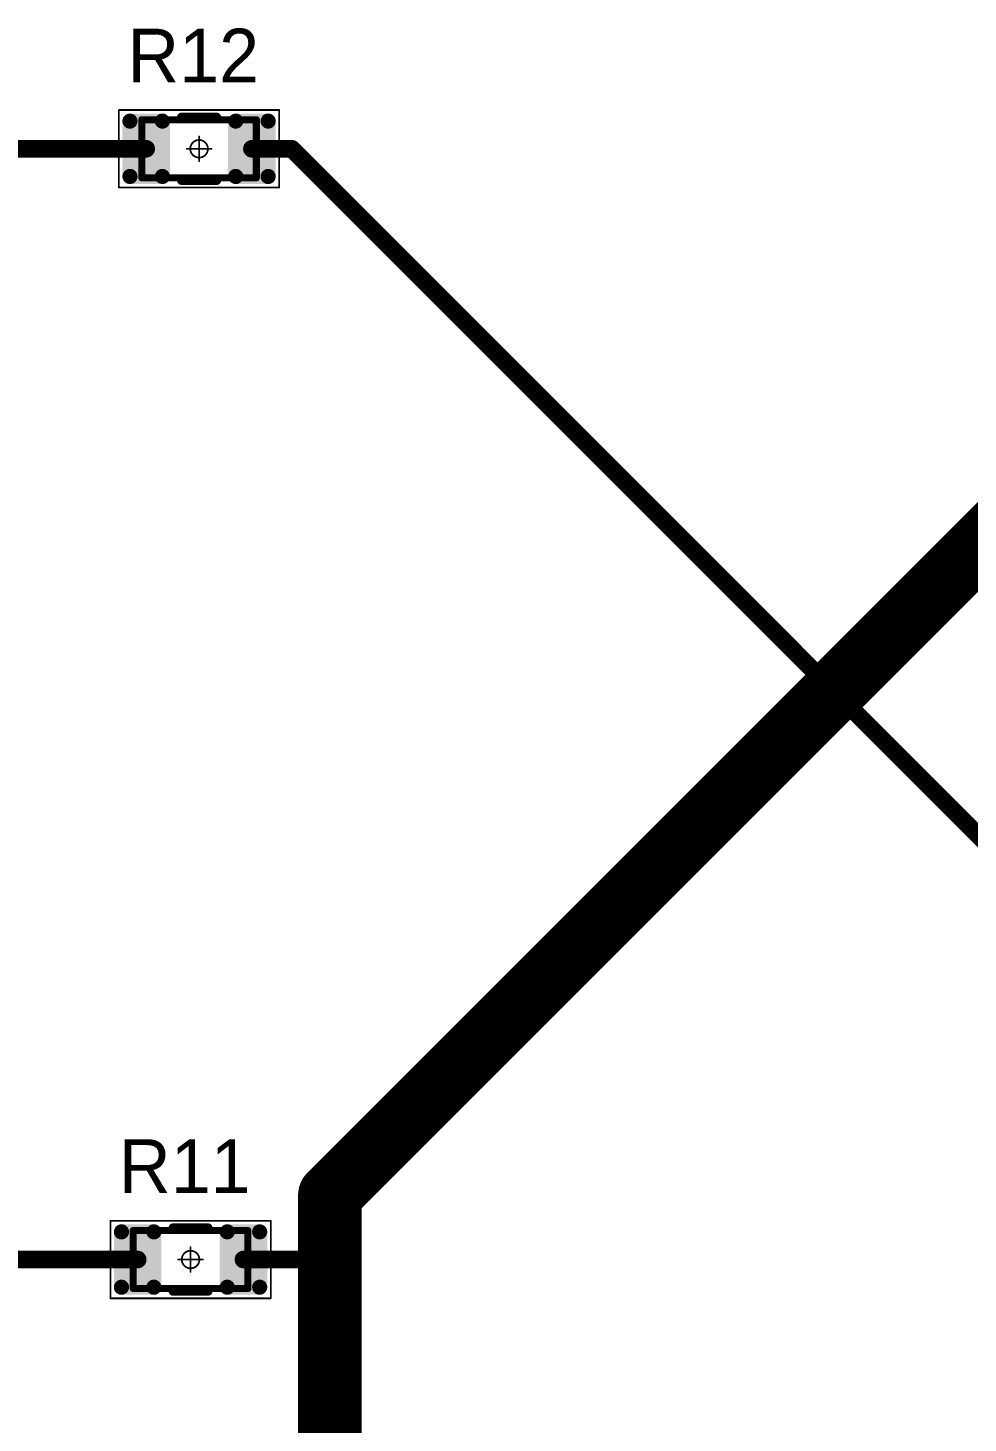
# Model space of a CAD drawing. Header units: millimetres. Extents: x 0 to 395, y 0 to 190.
# Drawn here: x 122.31 to 148.98, y 125.39 to 164.96 of the extents above; entities that cross this region are included whole.
import ezdxf

# ---------------------------------------------------------------- set-up
doc = ezdxf.new("R2010")
doc.units = ezdxf.units.MM
for name, color, linetype in [('Mechanical13', 56, 'Continuous'), ('Mechanical15', 56, 'Continuous'), ('TopLayer', 1, 'Continuous'), ('TopOverlay', 2, 'Continuous'), ('TopPaste', 8, 'Continuous'), ('TopSolder', 216, 'Continuous')]:
    doc.layers.add(name, color=color, linetype=linetype)

# ---------------------------------------------------------------- blocks, each defined once
blk = doc.blocks.new('RC1206S_1211')
at = {"layer": 'Mechanical13', "const_width": 0.2}
for points in [[(-1.625, -0.825), (-1.625, 0.825)], [(-1.625, 0.825), (1.625, 0.825)], [(1.625, -0.825), (1.625, 0.825)], [(-1.625, -0.825), (1.625, -0.825)]]:
    blk.add_lwpolyline(points, dxfattribs=at)
at = {"layer": 'Mechanical13', "const_width": 0.1}
for points in [[(-1.675, 0.825, 1), (-1.575, 0.825, 1)], [(-1.675, 0.825, 1), (-1.575, 0.825, 1)], [(1.575, 0.825, 1), (1.675, 0.825, 1)], [(1.575, 0.825, 1), (1.675, 0.825, 1)], [(-1.675, -0.825, 1), (-1.575, -0.825, 1)], [(-1.675, -0.825, 1), (-1.575, -0.825, 1)], [(1.575, -0.825, 1), (1.675, -0.825, 1)], [(1.575, -0.825, 1), (1.675, -0.825, 1)]]:
    blk.add_lwpolyline(points, format="xyb", close=True, dxfattribs=at)
at = {"layer": 'Mechanical15', "const_width": 0.05}
for points in [[(-2.275, -1.1), (-2.275, 1.1)], [(-2.275, 1.1), (2.275, 1.1)], [(2.275, -1.1), (2.275, 1.1)], [(-0.35, 0), (0.35, 0)], [(0, -0.35), (0, 0.35)], [(-2.275, -1.1), (2.275, -1.1)]]:
    blk.add_lwpolyline(points, dxfattribs=at)
at = {"layer": 'Mechanical15'}
for points, const_width in [([(-2.287, 1.1, 1), (-2.262, 1.1, 1)], 0.025), ([(-2.287, 1.1, 1), (-2.262, 1.1, 1)], 0.025), ([(2.262, 1.1, 1), (2.287, 1.1, 1)], 0.025), ([(2.262, 1.1, 1), (2.287, 1.1, 1)], 0.025), ([(-0.362, 0, 1), (-0.337, 0, 1)], 0.025), ([(0.25, 0, 1), (-0.25, 0, 1)], 0.05), ([(-0.262, 0, 1), (-0.238, 0, 1)], 0.025), ([(-0.012, 0.35, 1), (0.012, 0.35, 1)], 0.025), ([(0.238, 0, 1), (0.262, 0, 1)], 0.025), ([(0.337, 0, 1), (0.362, 0, 1)], 0.025), ([(-0.012, -0.35, 1), (0.012, -0.35, 1)], 0.025), ([(-2.287, -1.1, 1), (-2.262, -1.1, 1)], 0.025), ([(-2.287, -1.1, 1), (-2.262, -1.1, 1)], 0.025), ([(2.262, -1.1, 1), (2.287, -1.1, 1)], 0.025), ([(2.262, -1.1, 1), (2.287, -1.1, 1)], 0.025)]:
    blk.add_lwpolyline(points, format="xyb", close=True, dxfattribs=dict(at, const_width=const_width))
at = {"layer": 'TopLayer', "const_width": 0.115}
for points in [[(-2.018, 0.785, 1), (-1.903, 0.785, 1)], [(-1.098, 0.785, 1), (-0.983, 0.785, 1)], [(0.983, 0.785, 1), (1.098, 0.785, 1)], [(1.903, 0.785, 1), (2.018, 0.785, 1)], [(-2.018, -0.785, 1), (-1.903, -0.785, 1)], [(-1.098, -0.785, 1), (-0.983, -0.785, 1)], [(0.983, -0.785, 1), (1.098, -0.785, 1)], [(1.903, -0.785, 1), (2.018, -0.785, 1)]]:
    blk.add_lwpolyline(points, format="xyb", close=True, dxfattribs=at)
at = {"layer": 'TopLayer'}
for points in [[(-1.96, -0.9), (-1.04, -0.9), (-1.96, 0.9), (-1.04, 0.9)], [(1.04, -0.9), (1.96, -0.9), (1.04, 0.9), (1.96, 0.9)], [(-2.075, -0.785), (-0.925, -0.785), (-2.075, 0.785), (-0.925, 0.785)], [(0.925, -0.785), (2.075, -0.785), (0.925, 0.785), (2.075, 0.785)]]:
    blk.add_solid(points, dxfattribs=at)
at = {"layer": 'TopOverlay', "const_width": 0.25}
for points in [[(-0.5, 0.9), (0.5, 0.9)], [(-0.5, -0.9), (0.5, -0.9)]]:
    blk.add_lwpolyline(points, dxfattribs=at)
at = {"layer": 'TopOverlay', "const_width": 0.125}
for points in [[(-0.562, 0.9, 1), (-0.437, 0.9, 1)], [(0.437, 0.9, 1), (0.562, 0.9, 1)], [(-0.562, -0.9, 1), (-0.437, -0.9, 1)], [(0.437, -0.9, 1), (0.562, -0.9, 1)]]:
    blk.add_lwpolyline(points, format="xyb", close=True, dxfattribs=at)
at = {"layer": 'TopPaste', "const_width": 0.09}
for points in [[(-2.005, 0.785, 1), (-1.915, 0.785, 1)], [(-1.085, 0.785, 1), (-0.995, 0.785, 1)], [(0.995, 0.785, 1), (1.085, 0.785, 1)], [(1.915, 0.785, 1), (2.005, 0.785, 1)], [(-2.005, -0.785, 1), (-1.915, -0.785, 1)], [(-1.085, -0.785, 1), (-0.995, -0.785, 1)], [(0.995, -0.785, 1), (1.085, -0.785, 1)], [(1.915, -0.785, 1), (2.005, -0.785, 1)]]:
    blk.add_lwpolyline(points, format="xyb", close=True, dxfattribs=at)
at = {"layer": 'TopPaste'}
for points in [[(-1.96, -0.875), (-1.04, -0.875), (-1.96, 0.875), (-1.04, 0.875)], [(1.04, -0.875), (1.96, -0.875), (1.04, 0.875), (1.96, 0.875)], [(-2.05, -0.785), (-0.95, -0.785), (-2.05, 0.785), (-0.95, 0.785)], [(0.95, -0.785), (2.05, -0.785), (0.95, 0.785), (2.05, 0.785)]]:
    blk.add_solid(points, dxfattribs=at)
at = {"layer": 'TopSolder', "const_width": 0.215}
for points in [[(-2.068, 0.785, 1), (-1.853, 0.785, 1)], [(-1.148, 0.785, 1), (-0.933, 0.785, 1)], [(0.933, 0.785, 1), (1.148, 0.785, 1)], [(1.853, 0.785, 1), (2.068, 0.785, 1)], [(-2.068, -0.785, 1), (-1.853, -0.785, 1)], [(-1.148, -0.785, 1), (-0.933, -0.785, 1)], [(0.933, -0.785, 1), (1.148, -0.785, 1)], [(1.853, -0.785, 1), (2.068, -0.785, 1)]]:
    blk.add_lwpolyline(points, format="xyb", close=True, dxfattribs=at)
at = {"layer": 'TopSolder'}
for points in [[(-1.96, -1), (-1.04, -1), (-1.96, 1), (-1.04, 1)], [(1.04, -1), (1.96, -1), (1.04, 1), (1.96, 1)], [(-2.175, -0.785), (-0.825, -0.785), (-2.175, 0.785), (-0.825, 0.785)], [(0.825, -0.785), (2.175, -0.785), (0.825, 0.785), (2.175, 0.785)]]:
    blk.add_solid(points, dxfattribs=at)
blk = doc.blocks.new('RC1206S_1212')
at = {"layer": 'Mechanical13', "const_width": 0.2}
for points in [[(-1.625, -0.825), (-1.625, 0.825)], [(-1.625, 0.825), (1.625, 0.825)], [(1.625, -0.825), (1.625, 0.825)], [(-1.625, -0.825), (1.625, -0.825)]]:
    blk.add_lwpolyline(points, dxfattribs=at)
at = {"layer": 'Mechanical13', "const_width": 0.1}
for points in [[(-1.675, 0.825, 1), (-1.575, 0.825, 1)], [(-1.675, 0.825, 1), (-1.575, 0.825, 1)], [(1.575, 0.825, 1), (1.675, 0.825, 1)], [(1.575, 0.825, 1), (1.675, 0.825, 1)], [(-1.675, -0.825, 1), (-1.575, -0.825, 1)], [(-1.675, -0.825, 1), (-1.575, -0.825, 1)], [(1.575, -0.825, 1), (1.675, -0.825, 1)], [(1.575, -0.825, 1), (1.675, -0.825, 1)]]:
    blk.add_lwpolyline(points, format="xyb", close=True, dxfattribs=at)
at = {"layer": 'Mechanical15', "const_width": 0.05}
for points in [[(-2.275, -1.1), (-2.275, 1.1)], [(-2.275, 1.1), (2.275, 1.1)], [(2.275, -1.1), (2.275, 1.1)], [(-0.35, 0), (0.35, 0)], [(0, -0.35), (0, 0.35)], [(-2.275, -1.1), (2.275, -1.1)]]:
    blk.add_lwpolyline(points, dxfattribs=at)
at = {"layer": 'Mechanical15'}
for points, const_width in [([(-2.287, 1.1, 1), (-2.262, 1.1, 1)], 0.025), ([(-2.287, 1.1, 1), (-2.262, 1.1, 1)], 0.025), ([(2.262, 1.1, 1), (2.287, 1.1, 1)], 0.025), ([(2.262, 1.1, 1), (2.287, 1.1, 1)], 0.025), ([(-0.362, 0, 1), (-0.337, 0, 1)], 0.025), ([(0.25, 0, 1), (-0.25, 0, 1)], 0.05), ([(-0.262, 0, 1), (-0.238, 0, 1)], 0.025), ([(-0.012, 0.35, 1), (0.012, 0.35, 1)], 0.025), ([(0.238, 0, 1), (0.262, 0, 1)], 0.025), ([(0.337, 0, 1), (0.362, 0, 1)], 0.025), ([(-0.012, -0.35, 1), (0.012, -0.35, 1)], 0.025), ([(-2.287, -1.1, 1), (-2.262, -1.1, 1)], 0.025), ([(-2.287, -1.1, 1), (-2.262, -1.1, 1)], 0.025), ([(2.262, -1.1, 1), (2.287, -1.1, 1)], 0.025), ([(2.262, -1.1, 1), (2.287, -1.1, 1)], 0.025)]:
    blk.add_lwpolyline(points, format="xyb", close=True, dxfattribs=dict(at, const_width=const_width))
at = {"layer": 'TopLayer', "const_width": 0.115}
for points in [[(-2.018, 0.785, 1), (-1.903, 0.785, 1)], [(-1.098, 0.785, 1), (-0.983, 0.785, 1)], [(0.983, 0.785, 1), (1.098, 0.785, 1)], [(1.903, 0.785, 1), (2.018, 0.785, 1)], [(-2.018, -0.785, 1), (-1.903, -0.785, 1)], [(-1.098, -0.785, 1), (-0.983, -0.785, 1)], [(0.983, -0.785, 1), (1.098, -0.785, 1)], [(1.903, -0.785, 1), (2.018, -0.785, 1)]]:
    blk.add_lwpolyline(points, format="xyb", close=True, dxfattribs=at)
at = {"layer": 'TopLayer'}
for points in [[(-1.96, -0.9), (-1.04, -0.9), (-1.96, 0.9), (-1.04, 0.9)], [(1.04, -0.9), (1.96, -0.9), (1.04, 0.9), (1.96, 0.9)], [(-2.075, -0.785), (-0.925, -0.785), (-2.075, 0.785), (-0.925, 0.785)], [(0.925, -0.785), (2.075, -0.785), (0.925, 0.785), (2.075, 0.785)]]:
    blk.add_solid(points, dxfattribs=at)
at = {"layer": 'TopOverlay', "const_width": 0.25}
for points in [[(-0.5, 0.9), (0.5, 0.9)], [(-0.5, -0.9), (0.5, -0.9)]]:
    blk.add_lwpolyline(points, dxfattribs=at)
at = {"layer": 'TopOverlay', "const_width": 0.125}
for points in [[(-0.562, 0.9, 1), (-0.437, 0.9, 1)], [(0.437, 0.9, 1), (0.562, 0.9, 1)], [(-0.562, -0.9, 1), (-0.437, -0.9, 1)], [(0.437, -0.9, 1), (0.562, -0.9, 1)]]:
    blk.add_lwpolyline(points, format="xyb", close=True, dxfattribs=at)
at = {"layer": 'TopPaste', "const_width": 0.09}
for points in [[(-2.005, 0.785, 1), (-1.915, 0.785, 1)], [(-1.085, 0.785, 1), (-0.995, 0.785, 1)], [(0.995, 0.785, 1), (1.085, 0.785, 1)], [(1.915, 0.785, 1), (2.005, 0.785, 1)], [(-2.005, -0.785, 1), (-1.915, -0.785, 1)], [(-1.085, -0.785, 1), (-0.995, -0.785, 1)], [(0.995, -0.785, 1), (1.085, -0.785, 1)], [(1.915, -0.785, 1), (2.005, -0.785, 1)]]:
    blk.add_lwpolyline(points, format="xyb", close=True, dxfattribs=at)
at = {"layer": 'TopPaste'}
for points in [[(-1.96, -0.875), (-1.04, -0.875), (-1.96, 0.875), (-1.04, 0.875)], [(1.04, -0.875), (1.96, -0.875), (1.04, 0.875), (1.96, 0.875)], [(-2.05, -0.785), (-0.95, -0.785), (-2.05, 0.785), (-0.95, 0.785)], [(0.95, -0.785), (2.05, -0.785), (0.95, 0.785), (2.05, 0.785)]]:
    blk.add_solid(points, dxfattribs=at)
at = {"layer": 'TopSolder', "const_width": 0.215}
for points in [[(-2.068, 0.785, 1), (-1.853, 0.785, 1)], [(-1.148, 0.785, 1), (-0.933, 0.785, 1)], [(0.933, 0.785, 1), (1.148, 0.785, 1)], [(1.853, 0.785, 1), (2.068, 0.785, 1)], [(-2.068, -0.785, 1), (-1.853, -0.785, 1)], [(-1.148, -0.785, 1), (-0.933, -0.785, 1)], [(0.933, -0.785, 1), (1.148, -0.785, 1)], [(1.853, -0.785, 1), (2.068, -0.785, 1)]]:
    blk.add_lwpolyline(points, format="xyb", close=True, dxfattribs=at)
at = {"layer": 'TopSolder'}
for points in [[(-1.96, -1), (-1.04, -1), (-1.96, 1), (-1.04, 1)], [(1.04, -1), (1.96, -1), (1.04, 1), (1.96, 1)], [(-2.175, -0.785), (-0.825, -0.785), (-2.175, 0.785), (-0.825, 0.785)], [(0.825, -0.785), (2.175, -0.785), (0.825, 0.785), (2.175, 0.785)]]:
    blk.add_solid(points, dxfattribs=at)

msp = doc.modelspace()

# ---------------------------------------------------------------- linework, layer by layer
at = {"layer": 'TopLayer'}
for points, const_width in [([(145.175, 146.15), (162.575, 163.55)], 1.8), ([(120.498, 161.527), (125.667, 161.527)], 0.5), ([(128.667, 161.527), (129.798, 161.527)], 0.5), ([(129.798, 161.527), (145.175, 146.15)], 0.5), ([(130.875, 131.85), (145.175, 146.15)], 1.8), ([(145.175, 146.15), (151.175, 140.15)], 0.5), ([(130.875, 130.075), (130.875, 131.85)], 1.8), ([(130.875, 117.3), (130.875, 130.075)], 1.8), ([(120.777, 130.027), (125.426, 130.027)], 0.5), ([(128.426, 130.027), (130.827, 130.027)], 0.5), ([(130.827, 130.027), (130.875, 130.075)], 0.5)]:
    msp.add_lwpolyline(points, dxfattribs=dict(at, const_width=const_width))
for points, const_width in [([(125.542, 161.527, 1), (125.792, 161.527, 1)], 0.25), ([(128.542, 161.527, 1), (128.792, 161.527, 1)], 0.25), ([(129.673, 161.527, 1), (129.923, 161.527, 1)], 0.25), ([(129.673, 161.527, 1), (129.923, 161.527, 1)], 0.25), ([(144.725, 146.15, 1), (145.625, 146.15, 1)], 0.9), ([(144.725, 146.15, 1), (145.625, 146.15, 1)], 0.9), ([(145.05, 146.15, 1), (145.3, 146.15, 1)], 0.25), ([(145.05, 146.15, 1), (145.3, 146.15, 1)], 0.25), ([(130.425, 131.85, 1), (131.325, 131.85, 1)], 0.9), ([(130.425, 131.85, 1), (131.325, 131.85, 1)], 0.9), ([(130.425, 130.075, 1), (131.325, 130.075, 1)], 0.9), ([(130.425, 130.075, 1), (131.325, 130.075, 1)], 0.9), ([(125.301, 130.027, 1), (125.551, 130.027, 1)], 0.25), ([(128.301, 130.027, 1), (128.551, 130.027, 1)], 0.25), ([(130.702, 130.027, 1), (130.952, 130.027, 1)], 0.25), ([(130.702, 130.027, 1), (130.952, 130.027, 1)], 0.25), ([(130.75, 130.075, 1), (131, 130.075, 1)], 0.25)]:
    msp.add_lwpolyline(points, format="xyb", close=True, dxfattribs=dict(at, const_width=const_width))

# ---------------------------------------------------------------- block references
at = {"rotation": 360}
for name, p in [('RC1206S_1211', (127.167, 161.527)), ('RC1206S_1212', (126.926, 130.027))]:
    msp.add_blockref(name, p, dxfattribs=at)

# ---------------------------------------------------------------- texts
at = {"layer": 'TopOverlay'}
for s, p in [('R12', (125.131, 163.408)), ('R11', (124.891, 131.913))]:
    msp.add_text(s, height=1.524, dxfattribs=at).set_placement(p)

doc.saveas('drawing.dxf')
